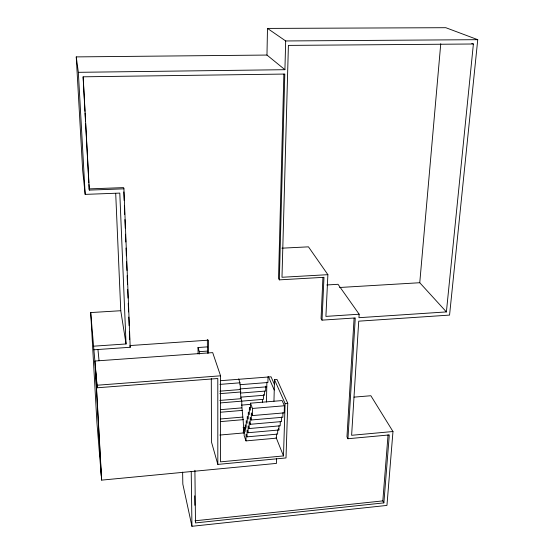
<?xml version="1.0" encoding="UTF-8"?>
<svg xmlns="http://www.w3.org/2000/svg" width="554" height="554" viewBox="0 0 554 554"><rect width="100%" height="100%" fill="white"/><g stroke="black" fill="none" stroke-linecap="round" stroke-linejoin="round"><path stroke-width="0.83" d="M101.299 475.824L94.886 361.035L212.694 352.621L220.561 375.806L220.485 461.856L283.489 455.921L285.102 403.513L274.507 379.691L277.042 379.497L287.755 403.291L286.009 457.943L217.826 464.404L211.503 442.106L211.296 378.59M243.254 432.979C244.231 422.127 241.676 411.864 241.759 401.165C239.473 393.956 241.648 385.979 238.656 378.901M245.914 428.775L244.238 428.921L244.155 435.589L245.99 440.901L276.363 438.152L276.474 433.976M245.99 440.901L246.08 434.184L247.008 436.85L277.616 434.107L277.727 429.89M247.008 436.85L247.098 430.063L248.047 432.729L278.891 429.994L279.008 425.735M248.047 432.729L248.144 425.881L249.099 428.547L280.179 425.818L280.303 421.511M249.099 428.547L249.196 421.629L250.166 424.295L281.494 421.573L281.633 416.933M251.094 407.502L249.397 407.647L249.293 414.655L248.331 412.038L248.234 418.983L247.285 416.359L247.188 423.235L246.253 420.618L246.163 427.418L245.235 424.8L245.152 431.538L244.238 428.921M250.166 424.295L250.269 417.307L251.253 419.974L282.831 417.259L282.976 412.571M251.253 419.974L251.364 412.91L252.361 415.583L284.195 412.869L284.41 405.77L282.111 400.57L250.477 403.18L250.373 410.265L249.397 407.647M252.361 415.583L252.472 408.443L250.477 403.18M267.485 28.413L285.684 40.961L284.922 69.693L266.973 55.061L267.485 28.413L445.818 27.7L477.749 39.68L449.564 315.094L358.722 321.168L351.617 435.292L392.973 431.524L386.948 505.421L191.94 526.3L182.827 484.12L182.626 472.119M262.416 402.585L262.478 399.399M263.572 394.51L263.475 399.33L220.617 402.896M264.646 391.166L264.563 395.217L240.706 397.156M265.768 386.131L265.664 391.048L240.775 393.042M266.446 402.038L266.889 382.177M268.053 376.665L267.921 382.502L240 384.698M273.96 401.214L274.507 379.691M283.863 74.146L278.524 278.406L279.348 279.86L323.986 277.312L322.019 320.143L355.273 317.941L347.947 438.733L389.303 434.932L383.88 502.88L195.493 522.928L194.904 470.284M279.348 279.86L284.804 74.056L83.169 76.812L89.312 190.098L123.923 188.831L130.211 347.275L93.889 349.782L90.704 312.567L120.765 310.718L126.049 343.965L93.688 346.174M276.605 458.296L276.467 463.393L101.659 480.124L96.929 422.633L90.704 312.567M322.927 277.596L321.064 318.585L322.019 320.143M281.91 248.178L308.453 246.842L327.885 274.673L325.904 316.389L359.151 314.215L358.937 317.698L446.392 311.916L473.393 43.995L471.814 43.378M354.103 318.128L346.963 436.877L347.947 438.733M383.88 502.88L382.821 500.892L388.063 434.821M446.392 311.916L419.759 282.727L440.755 43.738M195.015 520.795L382.821 500.892M219.806 435.056L244.785 432.84M243.095 427.653L245.651 427.432M220.561 418.969L242.507 417.093M220.513 421.608L243.407 419.641M353.978 397.135L370.861 395.736L392.973 431.524M285.102 403.513L287.755 403.291M220.61 409.648L241.689 407.889M252.472 408.443L284.41 405.77M220.561 412.231L242.583 410.389M219.82 400.431L240.865 398.714M241.406 405.119L250.643 404.358M219.827 393.659L240.935 391.969M219.883 384.386L240.117 382.807M239.91 388.943L266.786 386.81M219.876 391.172L240.055 389.566M217.826 464.404L217.798 378.507L97.172 387.779L97.026 385.238L220.561 375.806M220.637 380.688L271.038 376.789L274.41 384.448M198.09 353.93L198.027 347.531L207.418 346.873M198.027 347.531L199.315 351.665L207.064 351.118M326.791 284.964L338.016 284.306L359.151 314.215M339.567 287.491L419.759 282.727M327.885 274.673L281.986 277.27L288.399 45.4L473.393 43.995M88.931 184.565L89.166 188.879L123.646 187.619L123.923 188.831M266.973 55.061L76.251 56.896L82.664 170.3L85.184 194.385L119.796 193.09L126.049 343.965M76.251 56.896L78.343 72.325L284.922 69.693M285.684 40.961L477.749 39.68M268.572 376.976L274.244 390.009M278.343 428.678L278.891 429.994M276.107 437.521L283.489 455.921M130.211 347.275L129.927 345.564L208.47 340.163L208.526 353.12M89.166 188.879L89.312 190.098M97.954 349.505L99.048 360.737M93.889 349.782L97.026 385.238M97.172 387.779L95.35 367.157L101.659 480.124M78.343 72.325L85.184 194.385M83.086 76.861L84.395 100.987M84.492 102.712L84.956 111.326M85.053 113.051L85.517 121.665M85.614 123.39L88.841 182.848M115.703 193.408L120.765 310.718M123.819 191.933L124.158 200.569M124.366 205.749L124.705 214.377M124.913 219.557L125.259 228.186M125.495 234.224L125.806 241.994M126.049 248.04L126.354 255.803M126.596 261.848L126.942 270.477M127.143 275.657L127.489 284.285M127.697 289.465L128.036 298.094M128.244 303.273L128.583 311.909M128.791 317.082L129.137 325.717M129.373 331.756L129.684 339.526M191.227 471.385L191.94 526.3M194.731 495.83L194.842 505.296M199.315 351.665L199.343 354.082M207.369 339.457L207.431 353.196"/></g></svg>
